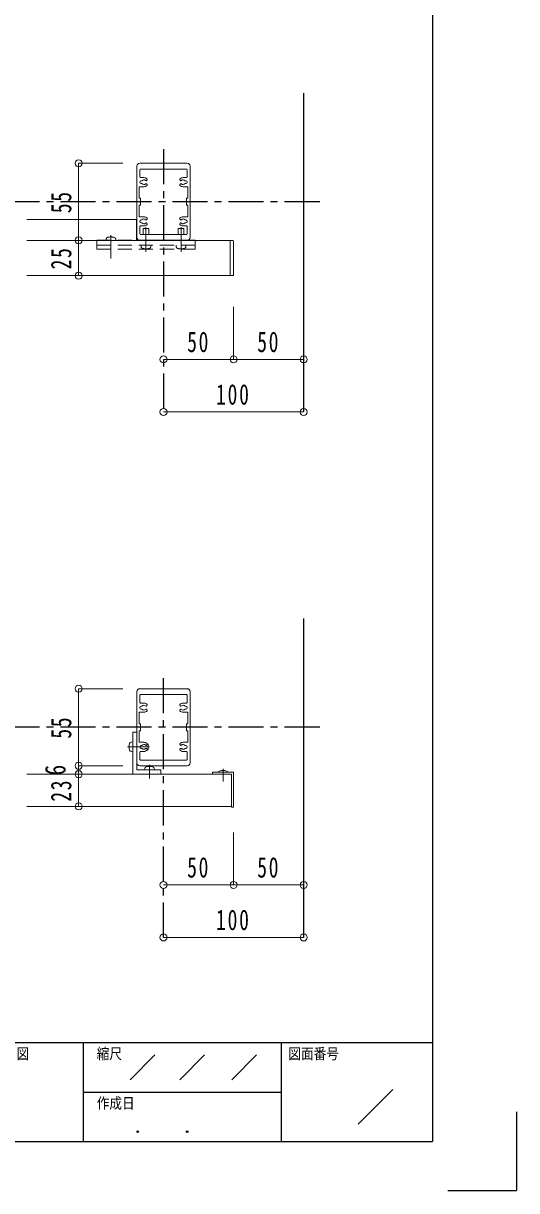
# Model space of a CAD drawing. Units: millimetres at full size, sheet at 1:5. Extents: x -1050 to 1050, y -742 to 742.
# Drawn here: x 698 to 1050, y -742 to 91 of the extents above; entities that cross this region are included whole.
import ezdxf
from ezdxf.enums import TextEntityAlignment as Align

# ---------------------------------------------------------------- set-up
doc = ezdxf.new("R2010")
doc.units = ezdxf.units.MM
doc.header["$LTSCALE"] = 5
for name, pattern in [('CHAIN1', [8, 5, -1, 1, -1]), ('DASHED1', [1.8, 1.2, -0.6]), ('DASHED2', [3, 2, -1])]:
    doc.linetypes.add(name, pattern=pattern)
for name, color, linetype in [('0-0_通り芯', 7, 'CHAIN1'), ('0-1_躯体', 134, 'Continuous'), ('1-4_印刷位置ライン', 7, 'Continuous'), ('1-5_図枠1_1', 7, 'Continuous')]:
    doc.layers.add(name, color=color, linetype=linetype)
for name, color, linetype, lineweight in [('0-3_寸法', 54, 'Continuous', 20), ('0-4_手摺部材', 92, 'Continuous', 20), ('0-6_パネル', 4, 'Continuous', 20), ('0-A_支柱', 6, 'Continuous', 20)]:
    doc.layers.add(name, color=color, linetype=linetype, lineweight=lineweight)
doc.styles.add('ＭＳ ゴシック', font='')
doc.styles.add('ＭＳ 明朝', font='')
doc.styles.get('ＭＳ ゴシック').set_extended_font_data('MS Gothic')
doc.styles.get('ＭＳ 明朝').set_extended_font_data('MS Mincho')

# ---------------------------------------------------------------- blocks, each defined once
blk = doc.blocks.new('dimension_origin')
at = {"color": 0, "linetype": 'Continuous', "lineweight": -2}
blk.add_circle((0, 0), 1.25, dxfattribs=at)

msp = doc.modelspace()

# ---------------------------------------------------------------- linework, layer by layer
at = {"layer": '0-0_通り芯'}
for p, q in [((798.02, 0.707), (798.02, -186.793)), ((909.462, -36.793), (-277.5, -36.793)), ((798.02, -561.793), (798.02, -374.293)), ((909.462, -411.793), (-277.5, -411.793))]:
    msp.add_line(p, q, dxfattribs=at)
at = {"layer": '0-1_躯体'}
for p, q in [((898.02, 40.808), (898.02, -186.793)), ((898.02, -334.192), (898.02, -561.793))]:
    msp.add_line(p, q, dxfattribs=at)
at = {"layer": '0-3_寸法'}
for p, q in [((769.02, -9.293), (737.484, -9.293)), ((737.484, -9.326), (737.484, -64.293)), ((737.484, -64.293), (737.484, -89.493)), ((848.02, -111.793), (848.02, -149.293)), ((798.02, -149.293), (848.02, -149.293)), ((848.02, -149.293), (898.02, -149.293)), ((898.02, -186.793), (798.02, -186.793)), ((769.02, -384.293), (737.484, -384.293)), ((737.484, -384.326), (737.484, -439.293)), ((769.02, -439.293), (737.484, -439.293)), ((737.484, -439.293), (737.484, -445.293)), ((737.484, -445.293), (737.484, -468.293)), ((848.02, -486.793), (848.02, -524.293)), ((798.02, -524.293), (848.02, -524.293)), ((848.02, -524.293), (898.02, -524.293)), ((898.02, -561.793), (798.02, -561.793))]:
    msp.add_line(p, q, dxfattribs=at)
at = {"layer": '0-4_手摺部材', "linetype": 'CHAIN1'}
for p, q in [((785.52, -54.793), (785.52, -72.593)), ((810.52, -54.793), (810.52, -72.593)), ((760.52, -77.293), (760.52, -60.693)), ((788.02, -425.793), (772.42, -425.793)), ((788.02, -448.293), (788.02, -438.693)), ((840.52, -441.519), (840.52, -450.405))]:
    msp.add_line(p, q, dxfattribs=at)
at = {"layer": '0-4_手摺部材', "linetype": 'DASHED2'}
for p, q in [((750.52, -64.293), (820.52, -64.293)), ((750.52, -64.293), (750.52, -70.493)), ((820.52, -64.293), (820.52, -70.493)), ((750.52, -67.793), (820.52, -67.793)), ((750.52, -70.493), (820.52, -70.493))]:
    msp.add_line(p, q, dxfattribs=at)
at = {"layer": '0-4_手摺部材', "linetype": 'DASHED1'}
for p, q in [((757.118, -63.374), (757.02, -64.493)), ((764.02, -64.493), (757.02, -64.493)), ((763.922, -63.374), (764.02, -64.493)), ((782.118, -68.912), (782.02, -67.793)), ((788.922, -68.912), (789.02, -67.793)), ((807.118, -68.912), (807.02, -67.793)), ((813.922, -68.912), (814.02, -67.793))]:
    msp.add_line(p, q, dxfattribs=at)
at = {"layer": '0-4_手摺部材'}
for p, q in [((779.02, -415.293), (776.02, -415.293)), ((779.02, -442.293), (779.02, -415.293)), ((774.901, -422.391), (776.02, -422.293)), ((776.02, -422.293), (776.02, -429.293)), ((774.901, -429.195), (776.02, -429.293)), ((786.32, -427.793), (787.02, -427.793)), ((784.618, -441.174), (784.52, -442.293)), ((791.422, -441.174), (791.52, -442.293)), ((779.02, -442.293), (796.02, -442.293)), ((784.52, -442.293), (791.52, -442.293)), ((796.02, -442.293), (796.02, -445.293)), ((833.02, -443.793), (848.02, -443.793)), ((836.52, -443.793), (844.52, -443.793)), ((846.52, -468.793), (846.52, -445.293)), ((848.02, -443.793), (848.02, -468.793)), ((848.02, -468.793), (846.52, -468.793))]:
    msp.add_line(p, q, dxfattribs=at)
for points in [[(787.52, -60.193), (787.52, -55.793), (783.52, -55.793), (783.52, -60.193)], [(808.52, -60.193), (808.52, -55.793), (812.52, -55.793), (812.52, -60.193)], [(776.02, -415.293), (776.02, -445.293), (796.02, -445.293)], [(787.02, -427.793), (787.02, -423.793), (786.32, -423.793)], [(846.52, -445.293), (833.02, -445.293), (833.02, -443.793)]]:
    msp.add_lwpolyline(points, dxfattribs=at)
at = {"layer": '0-4_手摺部材', "linetype": 'DASHED1'}
for centre, radius, start, end in [((758.413, -63.487), 1.3, 105.88079, 174.99999), ((760.52, -70.893), 9, 74.11915, 105.88085), ((762.627, -63.487), 1.3, 5.00001, 74.11912), ((783.413, -68.799), 1.3, 185.00001, 254.11912), ((785.52, -61.393), 9, 254.11915, 285.88085), ((787.627, -68.799), 1.3, 285.88083, 354.99999), ((808.413, -68.799), 1.3, 185.00001, 254.11912), ((810.52, -61.393), 9, 254.11915, 285.88085), ((812.627, -68.799), 1.3, 285.88083, 354.99999)]:
    msp.add_arc(centre, radius, start, end, dxfattribs=at)
at = {"layer": '0-4_手摺部材'}
for centre, radius, start, end in [((782.42, -425.793), 9, 164.11915, 195.88085), ((775.014, -423.686), 1.3, 95, 164.11915), ((775.014, -427.9), 1.3, 195.88085, 265), ((785.913, -441.287), 1.3, 105.88085, 175), ((788.02, -448.693), 9, 74.11915, 105.88085), ((790.127, -441.287), 1.3, 5, 74.11915), ((840.52, -450.516), 7.823, 59.2475, 120.7525)]:
    msp.add_arc(centre, radius, start, end, dxfattribs=at)
at = {"layer": '0-6_パネル'}
for p, q in [((700.52, -49.493), (778.82, -49.493)), ((778.82, -49.493), (778.82, -64.493)), ((847.52, -64.493), (845.52, -64.493)), ((848.02, -88.993), (848.02, -64.993)), ((700.52, -89.493), (845.52, -89.493)), ((845.52, -89.493), (847.52, -89.493)), ((700.52, -445.293), (846.52, -445.293)), ((846.52, -445.293), (846.52, -468.293)), ((846.52, -468.293), (700.52, -468.293))]:
    msp.add_line(p, q, dxfattribs=at)
msp.add_lwpolyline([(700.52, -64.493), (845.52, -64.493), (845.52, -89.493)], dxfattribs=at)
for centre, start, end in [((847.52, -64.993), 0, 90), ((847.52, -88.993), 270, 360)]:
    msp.add_arc(centre, 0.5, start, end, dxfattribs=at)
at = {"layer": '0-A_支柱'}
for p, q in [((779.02, -11.293), (779.02, -62.293)), ((781.02, -9.293), (815.02, -9.293)), ((781.12, -13.893), (781.12, -19.043)), ((814.42, -13.393), (781.62, -13.393)), ((814.92, -19.043), (814.92, -13.893)), ((817.02, -11.293), (817.02, -62.293)), ((781.62, -19.543), (784.02, -19.543)), ((782.62, -21.743), (782.07, -21.743)), ((782.07, -23.843), (782.62, -23.843)), ((786.32, -20.497), (786.32, -21.103)), ((786.32, -24.483), (786.32, -25.089)), ((809.72, -21.103), (809.72, -20.497)), ((809.72, -25.089), (809.72, -24.483)), ((812.02, -19.543), (814.42, -19.543)), ((813.97, -21.743), (813.42, -21.743)), ((813.42, -23.843), (813.97, -23.843)), ((780.62, -34.293), (780.62, -26.243)), ((784.02, -26.043), (780.82, -26.043)), ((815.22, -26.043), (812.02, -26.043)), ((815.42, -26.243), (815.42, -34.293)), ((781.52, -34.293), (780.62, -34.293)), ((781.52, -39.293), (780.62, -39.293)), ((780.62, -47.343), (780.62, -39.293)), ((781.52, -34.293), (781.52, -39.293)), ((814.52, -34.293), (814.52, -39.293)), ((814.52, -34.293), (815.42, -34.293)), ((814.52, -39.293), (815.42, -39.293)), ((815.42, -39.293), (815.42, -47.343)), ((780.82, -47.543), (784.02, -47.543)), ((782.62, -49.743), (782.07, -49.743)), ((786.32, -48.497), (786.32, -49.103)), ((809.72, -49.103), (809.72, -48.497)), ((812.02, -47.543), (815.22, -47.543)), ((813.97, -49.743), (813.42, -49.743)), ((781.12, -54.543), (781.12, -59.693)), ((784.02, -54.043), (781.62, -54.043)), ((782.07, -51.843), (782.62, -51.843)), ((786.32, -52.483), (786.32, -53.089)), ((809.72, -53.089), (809.72, -52.483)), ((814.42, -54.043), (812.02, -54.043)), ((813.42, -51.843), (813.97, -51.843)), ((814.92, -59.693), (814.92, -54.543)), ((781.02, -64.293), (815.02, -64.293)), ((814.42, -60.193), (781.62, -60.193)), ((779.02, -386.293), (779.02, -437.293)), ((781.02, -384.293), (815.02, -384.293)), ((781.12, -388.893), (781.12, -394.043)), ((814.42, -388.393), (781.62, -388.393)), ((814.92, -394.043), (814.92, -388.893)), ((817.02, -386.293), (817.02, -437.293)), ((781.62, -394.543), (784.02, -394.543)), ((782.62, -396.743), (782.07, -396.743)), ((782.07, -398.843), (782.62, -398.843)), ((786.32, -395.497), (786.32, -396.103)), ((786.32, -399.483), (786.32, -400.089)), ((809.72, -396.103), (809.72, -395.497)), ((809.72, -400.089), (809.72, -399.483)), ((812.02, -394.543), (814.42, -394.543)), ((813.97, -396.743), (813.42, -396.743)), ((813.42, -398.843), (813.97, -398.843)), ((780.62, -409.293), (780.62, -401.243)), ((784.02, -401.043), (780.82, -401.043)), ((815.22, -401.043), (812.02, -401.043)), ((815.42, -401.243), (815.42, -409.293)), ((781.52, -409.293), (780.62, -409.293)), ((781.52, -414.293), (780.62, -414.293)), ((780.62, -422.343), (780.62, -414.293)), ((781.52, -409.293), (781.52, -414.293)), ((814.52, -409.293), (814.52, -414.293)), ((814.52, -409.293), (815.42, -409.293)), ((814.52, -414.293), (815.42, -414.293)), ((815.42, -414.293), (815.42, -422.343)), ((780.82, -422.543), (784.02, -422.543)), ((782.62, -424.743), (782.07, -424.743)), ((786.32, -423.497), (786.32, -424.103)), ((809.72, -424.103), (809.72, -423.497)), ((812.02, -422.543), (815.22, -422.543)), ((813.97, -424.743), (813.42, -424.743)), ((781.12, -429.543), (781.12, -434.693)), ((784.02, -429.043), (781.62, -429.043)), ((782.07, -426.843), (782.62, -426.843)), ((786.32, -427.483), (786.32, -428.089)), ((809.72, -428.089), (809.72, -427.483)), ((814.42, -429.043), (812.02, -429.043)), ((813.42, -426.843), (813.97, -426.843)), ((814.92, -434.693), (814.92, -429.543)), ((781.02, -439.293), (815.02, -439.293)), ((814.42, -435.193), (781.62, -435.193))]:
    msp.add_line(p, q, dxfattribs=at)
for centre, radius, start, end in [((781.02, -11.293), 2, 90, 180), ((781.62, -13.893), 0.5, 90, 180), ((814.42, -13.893), 0.5, 0, 90), ((815.02, -11.293), 2, 0, 90), ((782.07, -22.793), 1.05, 90, 270), ((781.62, -19.043), 0.5, 180, 270), ((784.02, -22.793), 1.75, 45.30804, 143.1301), ((784.02, -22.793), 1.75, 216.8699, 314.69196), ((784.02, -22.793), 3.25, 44.95254, 90), ((785.692, -21.103), 0.628, 225.30804, 360), ((785.692, -24.483), 0.628, 0, 134.69196), ((812.02, -22.793), 3.25, 90, 135.04746), ((810.348, -21.103), 0.628, 180, 314.69196), ((810.348, -24.483), 0.628, 45.30804, 180), ((812.02, -22.793), 1.75, 36.8699, 134.69196), ((812.02, -22.793), 1.75, 225.30804, 323.1301), ((813.97, -22.793), 1.05, 270, 90), ((814.42, -19.043), 0.5, 270, 360), ((780.82, -26.243), 0.2, 90, 180), ((784.02, -22.793), 3.25, 270, 315.04746), ((812.02, -22.793), 3.25, 224.95254, 270), ((815.22, -26.243), 0.2, 0, 90), ((780.82, -47.343), 0.2, 180, 270), ((782.07, -50.793), 1.05, 90, 270), ((784.02, -50.793), 1.75, 45.30804, 143.1301), ((784.02, -50.793), 3.25, 44.95254, 90), ((785.692, -49.103), 0.628, 225.30804, 360), ((812.02, -50.793), 3.25, 90, 135.04746), ((810.348, -49.103), 0.628, 180, 314.69196), ((812.02, -50.793), 1.75, 36.8699, 134.69196), ((813.97, -50.793), 1.05, 270, 90), ((815.22, -47.343), 0.2, 270, 360), ((781.62, -54.543), 0.5, 90, 180), ((784.02, -50.793), 1.75, 216.8699, 314.69196), ((784.02, -50.793), 3.25, 270, 315.04746), ((785.692, -52.483), 0.628, 0, 134.69196), ((810.348, -52.483), 0.628, 45.30804, 180), ((812.02, -50.793), 3.25, 224.95254, 270), ((812.02, -50.793), 1.75, 225.30804, 323.1301), ((814.42, -54.543), 0.5, 0, 90), ((781.02, -62.293), 2, 180, 270), ((781.62, -59.693), 0.5, 180, 270), ((814.42, -59.693), 0.5, 270, 360), ((815.02, -62.293), 2, 270, 360), ((781.02, -386.293), 2, 90, 180), ((781.62, -388.893), 0.5, 90, 180), ((814.42, -388.893), 0.5, 0, 90), ((815.02, -386.293), 2, 0, 90), ((782.07, -397.793), 1.05, 90, 270), ((781.62, -394.043), 0.5, 180, 270), ((784.02, -397.793), 1.75, 45.30804, 143.1301), ((784.02, -397.793), 1.75, 216.8699, 314.69196), ((784.02, -397.793), 3.25, 44.95254, 90), ((785.692, -396.103), 0.628, 225.30804, 360), ((785.692, -399.483), 0.628, 0, 134.69196), ((812.02, -397.793), 3.25, 90, 135.04746), ((810.348, -396.103), 0.628, 180, 314.69196), ((810.348, -399.483), 0.628, 45.30804, 180), ((812.02, -397.793), 1.75, 36.8699, 134.69196), ((812.02, -397.793), 1.75, 225.30804, 323.1301), ((813.97, -397.793), 1.05, 270, 90), ((814.42, -394.043), 0.5, 270, 360), ((780.82, -401.243), 0.2, 90, 180), ((784.02, -397.793), 3.25, 270, 315.04746), ((812.02, -397.793), 3.25, 224.95254, 270), ((815.22, -401.243), 0.2, 0, 90), ((780.82, -422.343), 0.2, 180, 270), ((782.07, -425.793), 1.05, 90, 270), ((784.02, -425.793), 1.75, 45.30804, 143.1301), ((784.02, -425.793), 3.25, 44.95254, 90), ((785.692, -424.103), 0.628, 225.30804, 360), ((812.02, -425.793), 3.25, 90, 135.04746), ((810.348, -424.103), 0.628, 180, 314.69196), ((812.02, -425.793), 1.75, 36.8699, 134.69196), ((813.97, -425.793), 1.05, 270, 90), ((815.22, -422.343), 0.2, 270, 360), ((781.62, -429.543), 0.5, 90, 180), ((784.02, -425.793), 1.75, 216.8699, 314.69196), ((784.02, -425.793), 3.25, 270, 315.04746), ((785.692, -427.483), 0.628, 0, 134.69196), ((810.348, -427.483), 0.628, 45.30804, 180), ((812.02, -425.793), 3.25, 224.95254, 270), ((812.02, -425.793), 1.75, 225.30804, 323.1301), ((814.42, -429.543), 0.5, 0, 90), ((781.02, -437.293), 2, 180, 270), ((781.62, -434.693), 0.5, 180, 270), ((814.42, -434.693), 0.5, 270, 360), ((815.02, -437.293), 2, 270, 360)]:
    msp.add_arc(centre, radius, start, end, dxfattribs=at)
at = {"layer": '1-4_印刷位置ライン'}
for p in [(1050, -686.222), (1000.874, -742.5)]:
    msp.add_line(p, (1050, -742.5), dxfattribs=at)
at = {"layer": '1-5_図枠1_1'}
for p, q in [((990, 682.5), (990, -707.5)), ((-990, -636.793), (990, -636.793)), ((740.657, -636.793), (740.657, -707.5)), ((882.071, -636.793), (882.071, -707.5)), ((774.242, -663.308), (791.919, -645.631)), ((809.596, -663.308), (827.273, -645.631)), ((846.717, -663.308), (864.394, -645.631)), ((740.657, -672.146), (882.071, -672.146)), ((936.869, -695.126), (961.616, -670.379))]:
    msp.add_line(p, q, dxfattribs=at)
msp.add_lwpolyline([(-990, 682.5), (-990, -707.5), (990, -707.5)], dxfattribs=at)
for centre in [(779.545, -700.429), (814.899, -700.429)]:
    msp.add_circle(centre, 0.53, dxfattribs=at)

# ---------------------------------------------------------------- block references
at = {"layer": '0-3_寸法', "xscale": 2, "yscale": 2}
for p, rotation in [((737.484, -9.326), 90), ((737.484, -64.293), 270), ((737.484, -64.293), 90), ((737.484, -89.493), 270), ((798.02, -149.293), 180), ((848.02, -149.293), 180), ((798.02, -186.793), 180), ((737.484, -384.326), 90), ((737.484, -439.293), 270), ((737.484, -439.293), 90), ((737.484, -445.293), 270), ((737.484, -445.293), 90), ((737.484, -468.293), 270), ((798.02, -524.293), 180), ((848.02, -524.293), 180), ((798.02, -561.793), 180)]:
    msp.add_blockref('dimension_origin', p, dxfattribs=dict(at, rotation=rotation))
for p in [(848.02, -149.293), (898.02, -149.293), (898.02, -186.793), (848.02, -524.293), (898.02, -524.293), (898.02, -561.793)]:
    msp.add_blockref('dimension_origin', p, dxfattribs=at)

# ---------------------------------------------------------------- texts
at = {"layer": '0-3_寸法', "style": 'ＭＳ ゴシック', "width": 0.75}
msp.add_text('6', height=14.66, rotation=90, dxfattribs=at).set_placement((732.484, -446.099), align=Align.BOTTOM_LEFT)
at = {"layer": '0-3_寸法', "char_height": 14.66, "attachment_point": 7, "rotation": 90, "style": 'ＭＳ ゴシック'}
for s, insert in [('\\T1.17;\\W0.7;55', (732.484, -44.934)), ('\\T1.17;\\W0.7;25', (732.484, -85.018)), ('\\T1.17;\\W0.7;55', (732.484, -419.934)), ('\\T1.17;\\W0.7;23', (732.484, -464.918))]:
    msp.add_mtext(s, dxfattribs=dict(at, insert=insert))
at = {"layer": '0-3_寸法', "char_height": 14.66, "attachment_point": 7, "style": 'ＭＳ ゴシック'}
for s, insert in [('\\T1.17;\\W0.7;50', (814.895, -144.293)), ('\\T1.17;\\W0.7;50', (864.895, -144.293)), ('\\T1.18;\\W0.7;100', (835.52, -181.793)), ('\\T1.17;\\W0.7;50', (814.895, -519.293)), ('\\T1.17;\\W0.7;50', (864.895, -519.293)), ('\\T1.18;\\W0.7;100', (835.52, -556.793))]:
    msp.add_mtext(s, dxfattribs=dict(at, insert=insert))
at = {"layer": '1-5_図枠1_1', "style": 'ＭＳ 明朝', "width": 0.85}
for s, p in [('検 図', (679.663, -650.934)), ('縮尺', (750.37, -650.934)), ('図面番号', (887.121, -650.934)), ('作成日', (750.37, -686.288))]:
    msp.add_text(s, height=7.776, dxfattribs=at).set_placement(p, align=Align.BOTTOM_LEFT)

doc.saveas('drawing.dxf')
